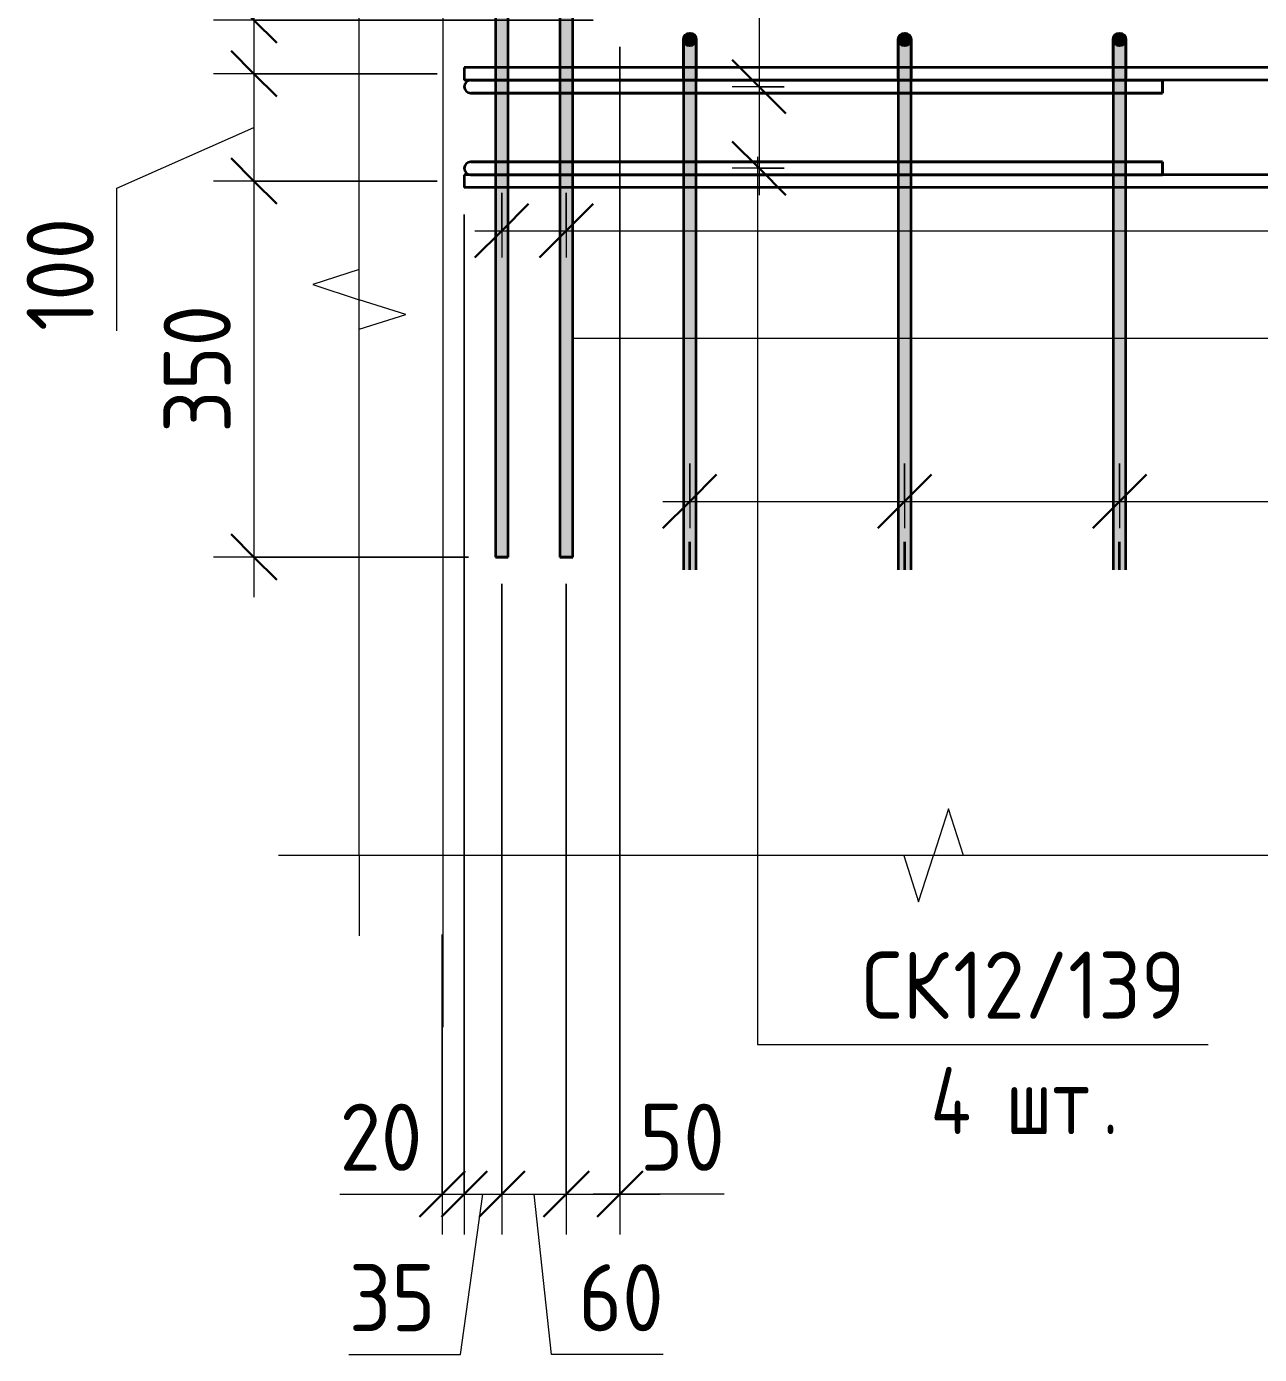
# Model space of a CAD drawing. Header units: millimetres. Extents: x 67134 to 121662, y -4758 to 13821.
# Drawn here: x 113511 to 114659, y -528 to 709 of the extents above; entities that cross this region are included whole.
import ezdxf

# ---------------------------------------------------------------- set-up
doc = ezdxf.new("R2010")
doc.units = ezdxf.units.MM
for name, color, linetype, lineweight in [('AA_Dim', 7, 'Continuous', 9), ('AA_Dim-25', 7, 'Continuous', 9), ('AA_Oformlenie', 7, 'Continuous', 9), ('AA_Vinoska', 7, 'Continuous', 9), ('AF_Stena_Опалубка', 253, 'Continuous', 20), ('KR_Armatura_Tonkie', 7, 'Continuous', 20)]:
    doc.layers.add(name, color=color, linetype=linetype, lineweight=lineweight)
doc.styles.add('ISOCPEUR_7', font='isocpeur.ttf', dxfattribs={"width": 0.9, "height": 62.5})
doc.styles.add('ISOCPEUR_8', font='isocpeur.ttf', dxfattribs={"width": 0.8, "height": 62.5})
doc.dimstyles.new('00_Точн_3_знака__прозр__2', dxfattribs={"dimscale": 304.8, "dimtxt": 62.248823, "dimasz": 0.139436, "dimexe": 0.123031, "dimexo": 0.082021, "dimgap": 0.008202, "dimtad": 1, "dimdec": 3, "dimrnd": 0.001, "dimdsep": 46, "dimtxsty": 'ISOCPEUR_7', "dimblk1": 'OBLIQUE', "dimblk2": 'OBLIQUE', "dimsah": 1, "dimcen": 0.09, "dimdle": 0.123031, "dimazin": 0, "dimtfac": 1, "dimtdec": 4, "dimtix": 1, "dimtmove": 1, "dimatfit": 3, "dimfxl": 1, "dimtvp": 1, "dimtolj": 1, "dimtzin": 0, "dimlwd": 18, "dimlwe": 18, "dimarcsym": 2})
doc.dimstyles.new('00_Точн_3_знака__прозр__3', dxfattribs={"dimscale": 304.8, "dimtxt": 62.248823, "dimasz": 0.139436, "dimexe": 0.123031, "dimexo": 0.082021, "dimgap": 0.008202, "dimtad": 1, "dimdec": 3, "dimrnd": 0.001, "dimdsep": 46, "dimtxsty": 'ISOCPEUR_7', "dimblk1": 'OBLIQUE', "dimblk2": 'OBLIQUE', "dimsah": 1, "dimcen": 0.09, "dimdle": 0.123031, "dimazin": 0, "dimtfac": 1, "dimtdec": 4, "dimtix": 1, "dimtmove": 0, "dimatfit": 3, "dimfxl": 1, "dimtvp": 1, "dimtolj": 1, "dimtzin": 0, "dimlwd": 18, "dimlwe": 18, "dimarcsym": 2})
doc.dimstyles.new('05_Округл_5мм__прозр__2', dxfattribs={"dimscale": 304.8, "dimtxt": 62.248823, "dimasz": 0.139436, "dimexe": 0.123031, "dimexo": 0.082021, "dimgap": 0.008202, "dimtad": 1, "dimdec": 0, "dimrnd": 5, "dimdsep": 46, "dimtxsty": 'ISOCPEUR_7', "dimblk1": 'OBLIQUE', "dimblk2": 'OBLIQUE', "dimsah": 1, "dimcen": 0.09, "dimdle": 0.123031, "dimazin": 0, "dimtfac": 1, "dimtdec": 4, "dimtix": 1, "dimtmove": 1, "dimatfit": 3, "dimfxl": 1, "dimtvp": 1, "dimtolj": 1, "dimtzin": 0, "dimlwd": 18, "dimlwe": 18, "dimarcsym": 2})
doc.dimstyles.new('10_Раскладка_арматуры_с_засечками', dxfattribs={"dimscale": 304.8, "dimtxt": 0.18, "dimasz": 0.164042, "dimexe": 0.082021, "dimexo": 0, "dimgap": 0, "dimtad": 1, "dimdec": 3, "dimrnd": 0.001, "dimdsep": 46, "dimtxsty": 'ISOCPEUR_8', "dimblk1": 'OBLIQUE', "dimblk2": 'OBLIQUE', "dimsah": 1, "dimcen": 0.09, "dimdle": 0.082021, "dimazin": 0, "dimtfac": 1, "dimtdec": 4, "dimtix": 1, "dimtmove": 0, "dimatfit": 3, "dimfxl": 1, "dimtvp": 1, "dimtolj": 1, "dimtzin": 0, "dimlwd": 18, "dimlwe": 18, "dimarcsym": 2})

# ---------------------------------------------------------------- blocks, each defined once
blk = doc.blocks.new('350_Стержень П торец СК-СГ _НесАрм_РабПлоск_ - 350_Стержень П торец СК-СГ _НесАрм_РабПлоск_-V10-Схема обрамления отверстия в стене')
at = {"layer": 'KR_Armatura_Tonkie', "lineweight": 35}
for points in [[(10260, 691), (10261.6, 691.2), (10263, 691.8), (10264.2, 692.8), (10265.2, 694), (10265.8, 695.4), (10265.9, 697.4), (10265.8, 698.6), (10265.2, 700), (10264.2, 701.2), (10263, 702.2), (10261.6, 702.8), (10260, 703), (10258.4, 702.8), (10257, 702.2), (10255.8, 701.2), (10254.8, 700), (10254.1, 697.4), (10254, 697), (10254.2, 695.4), (10254.8, 694), (10256.5, 692.2), (10257, 691.8), (10258.4, 691.2)], [(10254.2, 661), (10260, 661), (10260, 691), (10258.4, 691.2), (10256.5, 692.2), (10255.2, 693.5), (10254.5, 694.8), (10254.2, 695.4), (10254.1, 694), (10254, 691.9), (10254.2, 673.4), (10254, 669.5), (10254, 661)], [(10260, 661), (10266, 661), (10265.8, 679), (10266, 681.5), (10265.7, 695.2), (10265.2, 694), (10264, 692.6), (10263, 691.8), (10260.5, 691.1), (10260, 691), (10260, 669.8)], [(10254.1, 671.3), (10254.4, 675.7), (10254, 678.3), (10254.1, 671.9)], [(10260, 203), (10260, 661), (10254, 661), (10254.2, 203), (10258.4, 203)], [(10261.6, 203), (10266, 203), (10265.8, 661), (10260, 661), (10260, 203)]]:
    blk.add_hatch(color=256, dxfattribs=at).paths.add_polyline_path(points)
at = {"layer": 'AA_Oformlenie'}
for start, end in [(90, 270), (270, 90)]:
    blk.add_arc((10260, 697), 6, start, end, dxfattribs=at)
at = {"layer": 'KR_Armatura_Tonkie', "lineweight": 35}
for p, q in [((10254, 661), (10254, 203)), ((10254, 661), (10254, 203)), ((10266, 203), (10266, 661)), ((10266, 203), (10266, 661)), ((10260, 203), (10260, 229)), ((10260, 203), (10260, 229)), ((10260, 203), (10260, 203)), ((10260, 203), (10260, 203)), ((10260, 203), (10260, 203)), ((10260, 203), (10260, 203))]:
    blk.add_line(p, q, dxfattribs=at)
at = {"layer": 'KR_Armatura_Tonkie', "lineweight": 35, "flags": 128}
for points in [[(10254, 697), (10255.9, 701.4), (10260, 703)], [(10260, 691), (10255.6, 692.9), (10254, 697)], [(10254, 661), (10254, 672.7), (10254, 683.2), (10254, 691.2), (10254, 695.9), (10254, 697)], [(10254, 697), (10254, 695), (10254, 689.4), (10254, 680.6), (10254, 669.7), (10254, 661)], [(10260, 703), (10264.4, 701.1), (10266, 697)], [(10266, 697), (10264.1, 692.6), (10260, 691)], [(10266, 697), (10266, 695), (10266, 689.4), (10266, 680.6), (10266, 669.7), (10266, 661)], [(10266, 661), (10266, 672.7), (10266, 683.2), (10266, 691.2), (10266, 695.9), (10266, 697)]]:
    blk.add_lwpolyline(points, dxfattribs=at)
at = {"layer": 'KR_Armatura_Tonkie', "lineweight": 35}
blk.add_circle((10260, 697), 6, dxfattribs=at)
blk = doc.blocks.new('350_Стержень П торец СК-СГ _НесАрм_РабПлоск_ - 350_Стержень П торец СК-СГ _НесАрм_РабПлоск_-V8-Схема обрамления отверстия в стене')
at = {"layer": 'KR_Armatura_Tonkie', "lineweight": 35}
for points in [[(10660, 691), (10661.8, 691.3), (10663, 691.8), (10664.2, 692.8), (10665.2, 694), (10665.8, 695.4), (10665.9, 697.4), (10665.8, 698.6), (10665.2, 700), (10664.2, 701.2), (10663, 702.2), (10661.6, 702.8), (10660, 703), (10658.4, 702.8), (10657, 702.2), (10655.8, 701.2), (10654.8, 700), (10654.1, 697.4), (10654, 697), (10654.2, 695.4), (10654.8, 694), (10655.8, 692.8), (10657, 691.8), (10658.4, 691.2)], [(10658.4, 661), (10660, 661), (10660, 691), (10658.4, 691.2), (10657, 691.8), (10655.2, 693.5), (10654.5, 694.8), (10654.2, 695.4), (10654.1, 694), (10654.1, 688.2), (10654.2, 673.4), (10654, 669.5), (10654.2, 661), (10657, 661)], [(10660, 661), (10666, 661), (10665.8, 679), (10666, 681.5), (10665.7, 695.2), (10665.2, 694), (10664, 692.6), (10663, 691.8), (10660.5, 691.1), (10660, 691), (10660, 669.8)], [(10654.1, 671.3), (10654.4, 675.7), (10654, 678.3), (10654.1, 671.9)], [(10658.4, 203), (10660, 203), (10660, 661), (10654, 661), (10654.2, 203), (10657, 203)], [(10660, 203), (10666, 203), (10665.8, 661), (10660, 661), (10660, 366.1)]]:
    blk.add_hatch(color=256, dxfattribs=at).paths.add_polyline_path(points)
at = {"layer": 'AA_Oformlenie'}
for start, end in [(90, 270), (270, 90)]:
    blk.add_arc((10660, 697), 6, start, end, dxfattribs=at)
at = {"layer": 'KR_Armatura_Tonkie', "lineweight": 35}
for p, q in [((10654, 661), (10654, 203)), ((10654, 661), (10654, 203)), ((10666, 203), (10666, 661)), ((10666, 203), (10666, 661)), ((10660, 203), (10660, 229)), ((10660, 203), (10660, 229)), ((10660, 203), (10660, 203)), ((10660, 203), (10660, 203)), ((10660, 203), (10660, 203)), ((10660, 203), (10660, 203))]:
    blk.add_line(p, q, dxfattribs=at)
at = {"layer": 'KR_Armatura_Tonkie', "lineweight": 35, "flags": 128}
for points in [[(10654, 697), (10655.9, 701.4), (10660, 703)], [(10660, 691), (10655.6, 692.9), (10654, 697)], [(10654, 661), (10654, 672.7), (10654, 683.2), (10654, 691.2), (10654, 695.9), (10654, 697)], [(10654, 697), (10654, 695), (10654, 689.4), (10654, 680.6), (10654, 669.7), (10654, 661)], [(10660, 703), (10664.4, 701.1), (10666, 697)], [(10666, 697), (10664.1, 692.6), (10660, 691)], [(10666, 697), (10666, 695), (10666, 689.4), (10666, 680.6), (10666, 669.7), (10666, 661)], [(10666, 661), (10666, 672.7), (10666, 683.2), (10666, 691.2), (10666, 695.9), (10666, 697)]]:
    blk.add_lwpolyline(points, dxfattribs=at)
at = {"layer": 'KR_Armatura_Tonkie', "lineweight": 35}
blk.add_circle((10660, 697), 6, dxfattribs=at)
blk = doc.blocks.new('350_Стержень верт с удлинением концов _НесАрм_РабПлоск_ - 350_Стержень верт с удлинением концов _НесАрм_РабПлоск_-4168416-Схема обрамления отверстия в стене')
at = {"layer": 'KR_Armatura_Tonkie', "lineweight": 35}
for p, q in [((9739, 1595), (9739, 215)), ((9751, 1595), (9739, 1595)), ((9739, 1595), (9751, 1595)), ((9751, 215), (9751, 1595)), ((9751, 215), (9739, 215)), ((9739, 215), (9751, 215))]:
    blk.add_line(p, q, dxfattribs=at)
blk = doc.blocks.new('350_Стержень верт с удлинением концов _НесАрм_РабПлоск_ - 350_Стержень верт с удлинением концов _НесАрм_РабПлоск_-V14-Схема обрамления отверстия в стене')
at = {"layer": 'KR_Armatura_Tonkie', "lineweight": 35}
blk.add_hatch(color=256, dxfattribs=at).paths.add_polyline_path([(9751, 215), (9750.8, 1595), (9739, 1595), (9739.2, 215), (9750.8, 215)])
for p, q in [((9739, 1595), (9739, 215)), ((9751, 1595), (9739, 1595)), ((9739, 1595), (9751, 1595)), ((9751, 215), (9751, 1595)), ((9751, 215), (9739, 215)), ((9739, 215), (9751, 215))]:
    blk.add_line(p, q, dxfattribs=at)
blk = doc.blocks.new('011_Прямоугольник обрыва _ЭлУзла_ - 011_Прямоугольник обрыва _ЭлУзла_-4124926-Схема обрамления отверстия в стене')
at = {"layer": 'AA_Oformlenie'}
for p, q in [((9552.3, -62.9), (9552.3, 2007.2)), ((11690, -62.9), (9552.3, -62.9))]:
    blk.add_line(p, q, dxfattribs=at)
blk = doc.blocks.new('DIMBLOCK126-Схема обрамления отверстия в стене')
at = {"layer": 'AA_Dim-25', "lineweight": 18}
for p, q in [((113918.8, 534), (113918.8, -415.8)), ((113918.8, -378.3), (113918.8, 534)), ((113898.3, -136.4), (113898.3, -415.8)), ((113898.3, -378.3), (113898.3, -136.4)), ((113802.9, -378.3), (113906.9, -378.3)), ((113860.8, -378.3), (113918.8, -378.3)), ((113906.9, -378.3), (113908.6, -378.3))]:
    blk.add_line(p, q, dxfattribs=at)
at = {"layer": 'AA_Dim-25', "lineweight": 30}
for p, q in [((113898.3, -378.3), (113919.6, -357)), ((113918.8, -378.3), (113940.1, -357)), ((113898.3, -378.3), (113877.1, -399.5)), ((113918.8, -378.3), (113897.6, -399.5))]:
    blk.add_line(p, q, dxfattribs=at)
at = {"layer": 'AA_Dim-25', "color": 0, "lineweight": 18, "insert": (113802.9, -294.1), "char_height": 62.5, "width": 94.81, "attachment_point": 1, "line_spacing_factor": 1.149209, "style": 'ISOCPEUR_7'}
blk.add_mtext('20', dxfattribs=at)
blk = doc.blocks.new('_Oblique')
at = {"color": 0, "linetype": 'ByBlock', "lineweight": -2}
blk.add_line((-0.5, -0.5), (0.5, 0.5), dxfattribs=at)
blk = doc.blocks.new('DIMBLOCK127-Схема обрамления отверстия в стене')
at = {"layer": 'AA_Dim-25', "lineweight": 18}
for p, q in [((113918.8, 534), (113918.8, -415.8)), ((113918.8, -378.3), (113918.8, 534)), ((113953.8, 190), (113953.8, -415.8)), ((113953.8, -378.3), (113953.8, 190)), ((113915.5, -527.6), (113936.3, -378.3)), ((113918.8, -378.3), (113953.8, -378.3)), ((113811.5, -527.6), (113915.5, -527.6))]:
    blk.add_line(p, q, dxfattribs=at)
at = {"layer": 'AA_Dim-25', "lineweight": 30}
for p, q in [((113918.8, -378.3), (113940.1, -357)), ((113953.8, -378.3), (113975.1, -357)), ((113918.8, -378.3), (113897.6, -399.5)), ((113953.8, -378.3), (113932.6, -399.5))]:
    blk.add_line(p, q, dxfattribs=at)
at = {"layer": 'AA_Dim-25', "color": 0, "lineweight": 18, "insert": (113811.5, -443.5), "char_height": 62.5, "width": 94.81, "attachment_point": 1, "line_spacing_factor": 1.149209, "style": 'ISOCPEUR_7'}
blk.add_mtext('35', dxfattribs=at)
blk = doc.blocks.new('DIMBLOCK128-Схема обрамления отверстия в стене')
at = {"layer": 'AA_Dim-25', "lineweight": 18}
for p, q in [((113953.8, 190), (113953.8, -415.8)), ((113953.8, -378.3), (113953.8, 190)), ((114013.8, 190), (114013.8, -415.8)), ((114013.8, -378.3), (114013.8, 190)), ((113953.8, -378.3), (114013.8, -378.3)), ((114000.1, -527.6), (113983.8, -378.3)), ((114104.1, -527.6), (114000.1, -527.6))]:
    blk.add_line(p, q, dxfattribs=at)
at = {"layer": 'AA_Dim-25', "lineweight": 30}
for p, q in [((113953.8, -378.3), (113975.1, -357)), ((114013.8, -378.3), (114035.1, -357)), ((113953.8, -378.3), (113932.6, -399.5)), ((114013.8, -378.3), (113992.6, -399.5))]:
    blk.add_line(p, q, dxfattribs=at)
at = {"layer": 'AA_Dim-25', "color": 0, "lineweight": 18, "insert": (114025.1, -443.5), "char_height": 62.5, "width": 94.81, "attachment_point": 1, "line_spacing_factor": 1.149209, "style": 'ISOCPEUR_7'}
blk.add_mtext('60', dxfattribs=at)
blk = doc.blocks.new('DIMBLOCK129-Схема обрамления отверстия в стене')
at = {"layer": 'AA_Dim-25', "lineweight": 18}
for p, q in [((114063.8, 690), (114063.8, -415.8)), ((114063.8, -378.3), (114063.8, 690)), ((114013.8, 190), (114013.8, -415.8)), ((114013.8, -378.3), (114013.8, 190)), ((114013.8, -378.3), (114101.3, -378.3)), ((114056.9, -378.3), (114038.8, -378.3)), ((114160.9, -378.3), (114056.9, -378.3))]:
    blk.add_line(p, q, dxfattribs=at)
at = {"layer": 'AA_Dim-25', "lineweight": 30}
for p, q in [((114013.8, -378.3), (114035.1, -357)), ((114063.8, -378.3), (114085.1, -357)), ((114013.8, -378.3), (113992.6, -399.5)), ((114063.8, -378.3), (114042.6, -399.5))]:
    blk.add_line(p, q, dxfattribs=at)
at = {"layer": 'AA_Dim-25', "color": 0, "lineweight": 18, "insert": (114081.9, -294.1), "char_height": 62.5, "width": 94.81, "attachment_point": 1, "line_spacing_factor": 1.149209, "style": 'ISOCPEUR_7'}
blk.add_mtext('50', dxfattribs=at)
blk = doc.blocks.new('DIMBLOCK134-Схема обрамления отверстия в стене')
at = {"layer": 'AA_Dim-25', "lineweight": 18}
for p, q in [((113723.1, 826.2), (113723.1, 722.2)), ((113723.1, 752.5), (113723.1, 665)), ((113723.1, 722.2), (113723.1, 690)), ((114038.8, 715), (113685.6, 715)), ((113723.1, 715), (114038.8, 715)), ((113893.8, 665), (113685.6, 665)), ((113723.1, 665), (113893.8, 665))]:
    blk.add_line(p, q, dxfattribs=at)
at = {"layer": 'AA_Dim-25', "lineweight": 30}
for p, q in [((113723.1, 715), (113701.9, 736.3)), ((113723.1, 715), (113744.4, 693.8)), ((113723.1, 665), (113701.9, 686.3)), ((113723.1, 665), (113744.4, 643.8))]:
    blk.add_line(p, q, dxfattribs=at)
at = {"layer": 'AA_Dim-25', "color": 0, "lineweight": 18, "insert": (113639, 747.2), "char_height": 62.5, "width": 94.81, "attachment_point": 1, "rotation": 90, "line_spacing_factor": 1.149209, "style": 'ISOCPEUR_7'}
blk.add_mtext('50', dxfattribs=at)
blk = doc.blocks.new('DIMBLOCK135-Схема обрамления отверстия в стене')
at = {"layer": 'AA_Dim-25', "lineweight": 30}
for p, q in [((113723.1, 665), (113701.9, 686.3)), ((113723.1, 665), (113744.4, 643.8)), ((113723.1, 565), (113701.9, 586.3)), ((113723.1, 565), (113744.4, 543.8))]:
    blk.add_line(p, q, dxfattribs=at)
at = {"layer": 'AA_Dim-25', "lineweight": 18}
for p, q in [((113893.8, 665), (113685.6, 665)), ((113723.1, 665), (113723.1, 565)), ((113723.1, 665), (113893.8, 665)), ((113595.6, 558.4), (113723.1, 615)), ((113595.6, 425.6), (113595.6, 558.4)), ((113893.8, 565), (113685.6, 565)), ((113723.1, 565), (113893.8, 565))]:
    blk.add_line(p, q, dxfattribs=at)
at = {"layer": 'AA_Dim-25', "color": 0, "lineweight": 18, "insert": (113511.5, 425.6), "char_height": 62.5, "width": 129.286, "attachment_point": 1, "rotation": 90, "line_spacing_factor": 1.149209, "style": 'ISOCPEUR_7'}
blk.add_mtext('100', dxfattribs=at)
blk = doc.blocks.new('DIMBLOCK136-Схема обрамления отверстия в стене')
at = {"layer": 'AA_Dim-25', "lineweight": 30}
for p, q in [((113723.1, 565), (113701.9, 586.3)), ((113723.1, 565), (113744.4, 543.8)), ((113723.1, 215), (113701.9, 236.3)), ((113723.1, 215), (113744.4, 193.8))]:
    blk.add_line(p, q, dxfattribs=at)
at = {"layer": 'AA_Dim-25', "lineweight": 18}
for p, q in [((113893.8, 565), (113685.6, 565)), ((113723.1, 565), (113723.1, 177.5)), ((113723.1, 565), (113893.8, 565)), ((113922.8, 215), (113685.6, 215)), ((113723.1, 215), (113922.8, 215))]:
    blk.add_line(p, q, dxfattribs=at)
at = {"layer": 'AA_Dim-25', "color": 0, "lineweight": 18, "insert": (113639, 330.7), "char_height": 62.5, "width": 142.215, "attachment_point": 1, "rotation": 90, "line_spacing_factor": 1.149209, "style": 'ISOCPEUR_7'}
blk.add_mtext('350', dxfattribs=at)
blk = doc.blocks.new('DIMBLOCK137-Схема обрамления отверстия в стене')
at = {"layer": 'AA_Dim-25', "lineweight": 18}
for p, q in [((114128.8, 302.2), (114128.8, 241.8)), ((114128.8, 266.8), (114128.8, 302.2)), ((114328.8, 302.2), (114328.8, 241.8)), ((114328.8, 266.8), (114328.8, 302.2)), ((114103.8, 266.8), (114328.8, 266.8))]:
    blk.add_line(p, q, dxfattribs=at)
at = {"layer": 'AA_Dim-25', "lineweight": 30}
for p, q in [((114128.8, 266.8), (114153.8, 291.8)), ((114328.8, 266.8), (114353.8, 291.8)), ((114128.8, 266.8), (114103.8, 241.8)), ((114328.8, 266.8), (114303.8, 241.8))]:
    blk.add_line(p, q, dxfattribs=at)
blk = doc.blocks.new('DIMBLOCK138-Схема обрамления отверстия в стене')
at = {"layer": 'AA_Dim-25', "lineweight": 18}
for p, q in [((114328.8, 302.2), (114328.8, 241.8)), ((114328.8, 266.8), (114328.8, 302.2)), ((114528.8, 302.2), (114528.8, 241.8)), ((114528.8, 266.8), (114528.8, 302.2)), ((114328.8, 266.8), (114528.8, 266.8))]:
    blk.add_line(p, q, dxfattribs=at)
at = {"layer": 'AA_Dim-25', "lineweight": 30}
for p, q in [((114328.8, 266.8), (114353.8, 291.8)), ((114528.8, 266.8), (114553.8, 291.8)), ((114328.8, 266.8), (114303.8, 241.8)), ((114528.8, 266.8), (114503.8, 241.8))]:
    blk.add_line(p, q, dxfattribs=at)
blk = doc.blocks.new('DIMBLOCK139-Схема обрамления отверстия в стене')
at = {"layer": 'AA_Dim-25', "lineweight": 18}
for p, q in [((114528.8, 302.2), (114528.8, 241.8)), ((114528.8, 266.8), (114528.8, 302.2)), ((114728.8, 302.2), (114728.8, 241.8)), ((114728.8, 266.8), (114728.8, 302.2)), ((114528.8, 266.8), (114728.8, 266.8))]:
    blk.add_line(p, q, dxfattribs=at)
at = {"layer": 'AA_Dim-25', "lineweight": 30}
for p, q in [((114528.8, 266.8), (114553.8, 291.8)), ((114728.8, 266.8), (114753.8, 291.8)), ((114528.8, 266.8), (114503.8, 241.8)), ((114728.8, 266.8), (114703.8, 241.8))]:
    blk.add_line(p, q, dxfattribs=at)
blk = doc.blocks.new('DIMBLOCK146-Схема обрамления отверстия в стене')
at = {"layer": 'AA_Dim-25', "lineweight": 18}
for p, q in [((113953.8, 554.2), (113953.8, 493.9)), ((113953.8, 518.9), (113953.8, 554.2)), ((114013.8, 554.2), (114013.8, 493.9)), ((114013.8, 518.9), (114013.8, 554.2)), ((113928.8, 518.9), (114013.8, 518.9))]:
    blk.add_line(p, q, dxfattribs=at)
at = {"layer": 'AA_Dim-25', "lineweight": 30}
for p, q in [((113953.8, 518.9), (113978.8, 543.9)), ((114013.8, 518.9), (114038.8, 543.9)), ((113953.8, 518.9), (113928.8, 493.9)), ((114013.8, 518.9), (113988.8, 493.9))]:
    blk.add_line(p, q, dxfattribs=at)
blk = doc.blocks.new('DIMBLOCK147-Схема обрамления отверстия в стене')
at = {"layer": 'AA_Dim-25', "lineweight": 18}
for p, q in [((114013.8, 554.2), (114013.8, 493.9)), ((114013.8, 518.9), (114013.8, 554.2)), ((115643.8, 554.2), (115643.8, 493.9)), ((115643.8, 518.9), (115643.8, 554.2)), ((114013.8, 518.9), (115643.8, 518.9))]:
    blk.add_line(p, q, dxfattribs=at)
at = {"layer": 'AA_Dim-25', "lineweight": 30}
for p, q in [((114013.8, 518.9), (114038.8, 543.9)), ((115643.8, 518.9), (115668.8, 543.9)), ((114013.8, 518.9), (113988.8, 493.9)), ((115643.8, 518.9), (115618.8, 493.9))]:
    blk.add_line(p, q, dxfattribs=at)
blk = doc.blocks.new('DIMBLOCK155-Схема обрамления отверстия в стене')
at = {"layer": 'AA_Dim-25', "lineweight": 30}
for p, q in [((114193.3, 1157), (114168.3, 1182)), ((114193.3, 1157), (114218.3, 1132)), ((114193.3, 653), (114168.3, 678)), ((114193.3, 653), (114218.3, 628))]:
    blk.add_line(p, q, dxfattribs=at)
at = {"layer": 'AA_Dim-25', "lineweight": 18}
for p, q in [((114216.5, 1157), (114168.3, 1157)), ((114193.3, 1157), (114193.3, 653)), ((114193.3, 1157), (114216.5, 1157)), ((114216.5, 653), (114168.3, 653)), ((114193.3, 653), (114216.5, 653))]:
    blk.add_line(p, q, dxfattribs=at)
blk = doc.blocks.new('DIMBLOCK156-Схема обрамления отверстия в стене')
at = {"layer": 'AA_Dim-25', "lineweight": 30}
for p, q in [((114193.3, 653), (114168.3, 678)), ((114193.3, 653), (114218.3, 628)), ((114193.3, 577), (114168.3, 602)), ((114193.3, 577), (114218.3, 552))]:
    blk.add_line(p, q, dxfattribs=at)
at = {"layer": 'AA_Dim-25', "lineweight": 18}
for p, q in [((114216.5, 653), (114168.3, 653)), ((114193.3, 653), (114193.3, 552)), ((114193.3, 653), (114216.5, 653)), ((114216.5, 577), (114168.3, 577)), ((114193.3, 577), (114216.5, 577))]:
    blk.add_line(p, q, dxfattribs=at)
blk = doc.blocks.new('042_М_Арматуры - Диам длина поз _ Комментарий-3662934-Схема обрамления отверстия в стене')
at = {"layer": 'AA_Vinoska'}
blk.add_line((11843.8, 268), (12193.8, 268), dxfattribs=at)

msp = doc.modelspace()

# ---------------------------------------------------------------- linework, layer by layer
at = {"layer": 'AA_Vinoska'}
for p, q in [((114191.8628, 587.5747), (114191.8628, -238.8189)), ((113821.1067, 482.7834), (113777.7817, 468.7063)), ((113777.7817, 468.7063), (113821.1067, 454.6291)), ((113864.408, 440.8791), (113821.1067, 454.6291)), ((113821.1067, 427.1291), (113864.408, 440.8791)), ((114019.2933, 418.8679), (116084.9908, 418.8679)), ((114369.61, -19.556), (114355.5328, -62.8811)), ((114383.6872, -62.8811), (114369.61, -19.556)), ((113821.1067, -62.8811), (113746.1067, -62.8811)), ((113821.1067, -62.8811), (113821.1067, -137.8811)), ((114328.0328, -62.8811), (114341.7828, -106.1824)), ((114341.7828, -106.1824), (114355.5328, -62.8811)), ((114191.8628, -238.8189), (114261.2105, -238.8189))]:
    msp.add_line(p, q, dxfattribs=at)
at = {"layer": 'AF_Stena_Опалубка'}
msp.add_line((113898.8111, 1330), (113898.8111, -222.7455), dxfattribs=at)
at = {"layer": 'KR_Armatura_Tonkie', "lineweight": 35}
for p, q in [((115868.8111, 671), (113918.8111, 671)), ((113918.8111, 671), (113918.8111, 659)), ((115868.8111, 671), (113918.8111, 671)), ((113918.8111, 671), (113918.8111, 659)), ((115868.8111, 659), (113918.8111, 659)), ((115868.8111, 659), (113918.8111, 659)), ((113960.9054, 659), (113924.9054, 659)), ((113924.9054, 659), (113960.9054, 659)), ((114568.9054, 659), (113960.9054, 659)), ((113960.9054, 659), (114568.9054, 659)), ((114568.9054, 659), (114568.9054, 647)), ((114568.9054, 647), (114568.9054, 659)), ((113960.9054, 647), (113924.9054, 647)), ((113924.9054, 647), (113960.9054, 647)), ((114568.9054, 647), (113960.9054, 647)), ((113960.9054, 647), (114568.9054, 647)), ((113960.9054, 583), (113924.9054, 583)), ((113924.9054, 583), (113960.9054, 583)), ((114568.9054, 583), (113960.9054, 583)), ((113960.9054, 583), (114568.9054, 583)), ((114568.9054, 583), (114568.9054, 571)), ((114568.9054, 571), (114568.9054, 583)), ((115868.8111, 571), (113918.8111, 571)), ((113918.8111, 571), (113918.8111, 559)), ((115868.8111, 571), (113918.8111, 571)), ((113918.8111, 571), (113918.8111, 559)), ((113960.9054, 571), (113924.9054, 571)), ((113924.9054, 571), (113960.9054, 571)), ((114568.9054, 571), (113960.9054, 571)), ((113960.9054, 571), (114568.9054, 571)), ((115868.8111, 559), (113918.8111, 559)), ((115868.8111, 559), (113918.8111, 559))]:
    msp.add_line(p, q, dxfattribs=at)
for centre in [(113924.9054, 653), (113924.9054, 653), (113924.9054, 577), (113924.9054, 577)]:
    msp.add_arc(centre, 6, 90, 270, dxfattribs=at)

# ---------------------------------------------------------------- block references
at = {"layer": 'AA_Oformlenie'}
msp.add_blockref('011_Прямоугольник обрыва _ЭлУзла_ - 011_Прямоугольник обрыва _ЭлУзла_-4124926-Схема обрамления отверстия в стене', (104268.8111, 0), dxfattribs=at)
at = {"layer": 'AA_Vinoska'}
msp.add_blockref('042_М_Арматуры - Диам длина поз _ Комментарий-3662934-Схема обрамления отверстия в стене', (102417.4532, -506.8381), dxfattribs=at)
at = {"layer": 'KR_Armatura_Tonkie', "lineweight": 35}
for name, p in [('350_Стержень верт с удлинением концов _НесАрм_РабПлоск_ - 350_Стержень верт с удлинением концов _НесАрм_РабПлоск_-4168416-Схема обрамления отверстия в стене', (104208.8111, 0)), ('350_Стержень верт с удлинением концов _НесАрм_РабПлоск_ - 350_Стержень верт с удлинением концов _НесАрм_РабПлоск_-V14-Схема обрамления отверстия в стене', (104208.8111, 0)), ('350_Стержень верт с удлинением концов _НесАрм_РабПлоск_ - 350_Стержень верт с удлинением концов _НесАрм_РабПлоск_-4168416-Схема обрамления отверстия в стене', (104268.8111, 0)), ('350_Стержень верт с удлинением концов _НесАрм_РабПлоск_ - 350_Стержень верт с удлинением концов _НесАрм_РабПлоск_-V14-Схема обрамления отверстия в стене', (104268.8111, 0)), ('350_Стержень П торец СК-СГ _НесАрм_РабПлоск_ - 350_Стержень П торец СК-СГ _НесАрм_РабПлоск_-V8-Схема обрамления отверстия в стене', (103468.8111, 0)), ('350_Стержень П торец СК-СГ _НесАрм_РабПлоск_ - 350_Стержень П торец СК-СГ _НесАрм_РабПлоск_-V8-Схема обрамления отверстия в стене', (103668.8111, 0)), ('350_Стержень П торец СК-СГ _НесАрм_РабПлоск_ - 350_Стержень П торец СК-СГ _НесАрм_РабПлоск_-V10-Схема обрамления отверстия в стене', (104268.8111, 0))]:
    msp.add_blockref(name, p, dxfattribs=at)

# ---------------------------------------------------------------- texts
at = {"layer": 'AA_Vinoska', "char_height": 62.5, "attachment_point": 1}
for s, insert, width, style in [('СК', (114289.0765, -152.4663), 102.816422, 'ISOCPEUR_7'), ('12/139', (114373.9085, -152.4663), 263.354344, 'ISOCPEUR_7'), ('4 ', (114352.9515, -259.9426), 84.978875, 'ISOCPEUR_8'), ('шт', (114423.0661, -259.9426), 109.0295, 'ISOCPEUR_8'), ('\\fISOCPEUR|b0|i0|c204|p34|;\\W.8;.', (114513.0244, -259.9426), 17.637125, 'ISOCPEUR_8')]:
    msp.add_mtext(s, dxfattribs=dict(at, insert=insert, width=width, style=style))

# ---------------------------------------------------------------- dimensions: what is measured, and where the dimension line sits
at = {"layer": 'AA_Dim', "lineweight": 18}
for base, p1, p2, dimstyle, override, picture, middle in [((114193.3278, 653), (114216.4911, 1157), (114216.4911, 653), '10_Раскладка_арматуры_с_засечками', {"dimpost": '<>', "dimfxl": 504}, 'DIMBLOCK155-Схема обрамления отверстия в стене', (114162.0778, 905)), ((114193.3278, 577), (114216.4911, 653), (114216.4911, 577), '10_Раскладка_арматуры_с_засечками', {"dimpost": '<>', "dimfxl": 76}, 'DIMBLOCK156-Схема обрамления отверстия в стене', (114162.0778, 615)), ((113723.1106, 215), (113918.8111, 565), (113947.8115, 215), '00_Точн_3_знака__прозр__3', {"dimpost": '<>', "dimfxl": 351.199406}, 'DIMBLOCK136-Схема обрамления отверстия в стене', (113689.3606, 390))]:
    dim = msp.add_linear_dim(base=base, p1=p1, p2=p2, angle=90, dimstyle=dimstyle, override=override, dxfattribs=at)
    dim.commit()
    dim.dimension.update_dxf_attribs({"geometry": picture, "text_midpoint": middle})
for base, p1, p2, override, picture, middle in [((113723.1106, 665), (114063.8115, 715), (113918.8111, 665), {"dimpost": '<>', "dimfxl": 153.378988}, 'DIMBLOCK134-Схема обрамления отверстия в стене', (113680.6237, 794.5854)), ((113723.1106, 565), (113918.8111, 665), (113918.8111, 565), {"dimpost": '<>', "dimfxl": 100}, 'DIMBLOCK135-Схема обрамления отверстия в стене', (113553.1237, 490.2921))]:
    dim = msp.add_linear_dim(base=base, p1=p1, p2=p2, angle=90, dimstyle='00_Точн_3_знака__прозр__2', override=override, dxfattribs=at)
    dim.commit()
    dim.dimension.update_dxf_attribs({"geometry": picture, "text_midpoint": middle, "dimtype": 160, "text_rotation": 90})
for base, p1, p2, override, picture, middle in [((114063.8115, -378.2805), (114013.8115, 215), (114063.8115, 715), {"dimpost": '<>', "dimfxl": 502.493781}, 'DIMBLOCK129-Схема обрамления отверстия в стене', (114129.3061, -335.7937)), ((113918.8111382409, -378.2805460384), (113898.3111382409, -111.4338624612), (113918.8111382409, 559.0000000009), {"dimpost": '<>', "dimfxl": 670.747206}, 'DIMBLOCK126-Схема обрамления отверстия в стене', (113850.2726717613, -335.7937285549)), ((113953.8115, -378.2805), (113918.8111, 559), (113953.8115, 215), {"dimpost": '<>', "dimfxl": 345.775979}, 'DIMBLOCK127-Схема обрамления отверстия в стене', (113858.8922, -485.1176)), ((114013.8115, -378.2805), (113953.8115, 215), (114013.8115, 215), {"dimpost": '<>', "dimfxl": 60}, 'DIMBLOCK128-Схема обрамления отверстия в стене', (114072.4647, -485.1176))]:
    dim = msp.add_linear_dim(base=base, p1=p1, p2=p2, dimstyle='05_Округл_5мм__прозр__2', override=override, dxfattribs=at)
    dim.commit()
    dim.dimension.update_dxf_attribs({"geometry": picture, "text_midpoint": middle, "dimtype": 160})
for base, p1, p2, override, picture, middle in [((114013.8115, 518.8547), (113953.8115, 554.21), (114013.8115, 554.21), {"dimpost": '<>', "dimfxl": 60}, 'DIMBLOCK146-Схема обрамления отверстия в стене', (113983.8115, 550.1047)), ((115643.8115, 518.8547), (114013.8115, 554.21), (115643.8115, 554.21), {"dimpost": '<>', "dimfxl": 1630}, 'DIMBLOCK147-Схема обрамления отверстия в стене', (114828.8115, 550.1047)), ((114328.8115, 266.847), (114128.8115, 302.2023), (114328.8115, 302.2023), {"dimpost": '<>', "dimfxl": 200}, 'DIMBLOCK137-Схема обрамления отверстия в стене', (114228.8115, 298.097)), ((114528.8115, 266.847), (114328.8115, 302.2023), (114528.8115, 302.2023), {"dimpost": '<>', "dimfxl": 200}, 'DIMBLOCK138-Схема обрамления отверстия в стене', (114428.8115, 298.097)), ((114728.8115, 266.847), (114528.8115, 302.2023), (114728.8115, 302.2023), {"dimpost": '<>', "dimfxl": 200}, 'DIMBLOCK139-Схема обрамления отверстия в стене', (114628.8115, 298.097))]:
    dim = msp.add_linear_dim(base=base, p1=p1, p2=p2, dimstyle='10_Раскладка_арматуры_с_засечками', override=override, dxfattribs=at)
    dim.commit()
    dim.dimension.update_dxf_attribs({"geometry": picture, "text_midpoint": middle})

doc.saveas('drawing.dxf')
